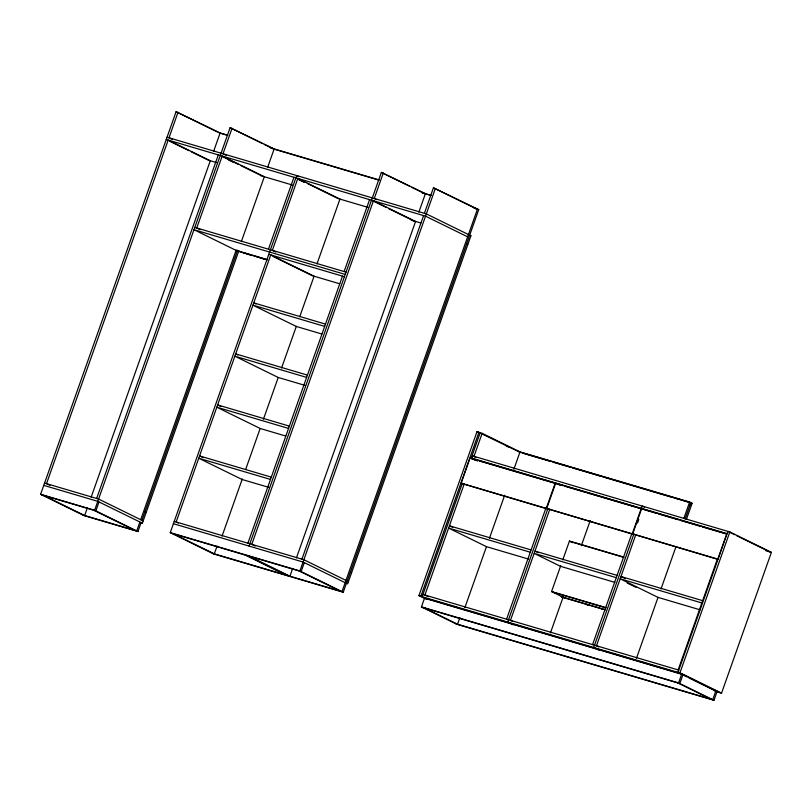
<?xml version="1.0" encoding="UTF-8"?>
<svg xmlns="http://www.w3.org/2000/svg" width="812" height="812" viewBox="0 0 812 812"><rect width="100%" height="100%" fill="white"/><g stroke="black" fill="none" stroke-linecap="round" stroke-linejoin="round"><path stroke-width="1.22" d="M141.126 522.613L137.969 531.535L83.951 515.569L40.6 494.295L176.082 111.711L220.133 132.955L213.566 151.499M178.021 112.289L168.997 137.796L172.408 139.471M87.422 507.723L84.661 515.539L43.777 495.482M91.167 497.157L210.288 160.756L168.175 140.09L46.517 483.647L49.938 485.322M96.648 498.477L218.306 154.909M137.969 531.535L94.618 510.271L230.1 127.687L274.162 148.921L267.584 167.475M99.013 501.948L95.857 510.88L41.838 494.904M232.049 128.266L223.016 153.762L226.426 155.437M139.897 522.004L136.731 530.936L82.712 514.96M140.709 519.71L236.18 250.106M141.938 520.319L237.601 250.177M241.347 241.58L264.316 176.722L222.204 156.066L196.727 227.989L200.148 229.664M139.958 522.512L142.364 523.222L238.84 250.786M268.467 249.193L293.944 177.27M424.402 213.312L433.435 187.805L478.725 209.648L343.243 592.232L213.597 553.896L170.246 532.631L296.695 175.554L298.968 176.671M217.068 546.06L214.307 553.865L173.423 533.809M316.974 263.93L339.944 199.082L297.831 178.417L272.355 250.35L275.775 252.024M222.052 536.103L242.311 478.877M245.691 469.336L260.043 428.807M263.423 419.266L278.191 377.539M281.571 367.998L296.35 326.282M299.729 316.741L314.082 276.202L270.731 254.938L176.163 521.984L178.386 523.07M247.904 543.198L342.471 276.151M344.095 271.553L369.572 199.63M249.04 546.06L381.356 172.408L425.417 193.642L418.85 212.196M383.305 172.976L374.271 198.483L376.545 199.6M292.696 568.42L289.935 576.226L249.061 556.169M296.441 557.844L415.571 221.443L373.459 200.777L251.791 544.344L255.212 546.019M301.922 559.163L423.59 215.606M343.243 592.232L299.892 570.958L435.374 188.374M304.297 562.645L301.13 571.567L171.484 533.24M167.049 137.218L426.341 213.881L470.93 235.754L347.637 583.909L303.059 562.036L173.413 523.699M425.691 598.88L418.951 595.582L477.03 431.578L520.543 452.548M426.604 598.952L420.9 596.15L478.978 432.157M547.501 509.002L461.125 483.231L470.067 457.978L726.77 533.87L717.828 559.123L632.69 533.951L641.632 508.698M462.322 483.272L422.138 596.759L679.268 672.783M477.578 461.023L471.884 458.232L472.696 455.938L729.836 531.962L771.4 552.353L721.543 693.143L717.169 691.854M464.261 483.85L424.889 595.034L428.228 596.678M473.944 456.517L482.155 433.334L480.207 432.755L471.173 458.262L474.533 459.907M713.971 700.289L456.831 624.266L421.438 606.899L424.605 597.967L681.735 673.99L678.578 682.922L713.971 700.289L717.128 691.357L713.494 690.281M459.917 617.536L457.542 624.235L424.625 608.076M464.87 607.64L486.459 546.659L448.6 528.084L530.277 552.231M489.423 538.295L504.668 495.249M513.854 469.295L520.015 451.908L482.155 433.334M506.566 619.191L545.948 507.997M633.502 534.428L546.263 508.393L555.205 483.15M547.887 508.576L507.703 622.053L513.285 624.793M549.836 509.144L510.464 620.338L512.687 621.434M564.32 597.815L551.561 591.562L560.716 565.72M562.797 559.844L569.445 541.056L623.789 557.123M550.434 632.934L563.558 595.876M581.341 545.654L590.233 520.553M592.567 644.616L631.939 533.423M717.849 559.366L632.264 533.829L641.206 508.576L642.871 509.307M641.51 508.383L642.322 506.089L644.566 507.185M637.562 522.948L638.78 519.507M633.888 534.002L593.704 647.489L599.286 650.229M635.837 534.57L596.455 645.763L598.688 646.859M683.887 518.289L689.642 502.06L518.066 451.33M685.125 518.898L690.87 502.669L519.304 451.939M636.435 658.359L658.024 597.388L620.165 578.814L701.842 602.961M660.988 589.015L675.807 547.176M686.363 519.487L692.108 503.267L689.642 502.06M678.142 669.91L717.514 558.727M719.594 692.575L678.03 672.174L727.887 531.383L734.637 534.692M721.543 693.143L679.979 672.752L729.836 531.962M682.973 674.599L679.817 683.531L422.676 607.508M218.195 132.376L227.888 135.239M270.294 147.784L379.346 180.02M421.753 192.556L431.446 195.428M473.853 207.963L477.486 209.039L342.004 591.623L212.358 553.297M219.423 132.985L226.7 135.127M272.741 148.748L378.159 179.909M422.991 193.165L430.258 195.316M475.091 208.572L478.725 209.648M166.237 139.512L425.529 216.175L467.641 236.84M468.504 235.044L470.93 235.754M216.753 162.664L208.349 160.177L191.277 151.803M260.419 175.575L292.381 185.024M368.009 207.385L337.995 198.514L307.261 183.431M411.227 220.164L420.829 222.995M194.789 227.411L346.044 272.132M345.232 274.426L193.977 229.705L237.317 250.979L267.331 259.85M268.792 254.359L344.42 276.719M236.089 250.37L267.3 259.596M339.741 283.794L312.133 275.633L273.238 256.541M325.49 324.1L253.75 302.886L255.973 303.982M324.678 326.394L252.938 305.18L296.289 326.454L321.816 334.006M307.423 375.114L235.693 353.9L237.916 354.996M306.611 377.407L234.871 356.194L278.222 377.468L304.977 385.375M522.958 453.258L550.749 461.48M553.165 462.19L570.075 467.194M572.49 467.905L600.281 476.126M602.697 476.837L671.565 497.198M673.98 497.908L692.108 503.267M471.884 458.232L727.075 533.677M471.305 458.587L477.385 460.384M479.821 461.104L556.443 483.749M562.899 485.667L555.641 483.272L546.699 508.525L632.264 533.829M565.304 486.378L584.589 492.072M587.005 492.793L642.434 509.175M644.089 509.662L656.248 513.265M658.684 513.986L678.142 519.731M680.578 520.451L700.035 526.206M702.461 526.927L725.573 533.758M765.838 550.709L771.4 552.353M289.366 426.117L217.626 404.914L220.955 406.548M288.554 428.421L216.814 407.208L260.155 428.472L285.692 436.024M461.125 483.231L546.263 508.393M570.684 541.665L623.809 557.367M531.089 549.937L449.412 525.79L452.751 527.435M617.09 575.363L534.976 551.094L538.275 552.708M702.664 600.667L620.977 576.52L625.433 578.702M616.278 577.657L534.164 553.388L560.503 566.309L614.846 582.377M271.299 477.131L199.559 455.928L202.898 457.562M270.487 479.425L198.747 458.222L242.098 479.486L268.843 487.393M486.459 546.659L528.5 559.092M658.024 597.388L700.066 609.812M551.561 591.562L605.904 607.62M552.799 592.161L605.925 607.873M604.747 609.528L561.143 596.637L562.381 597.246M563.589 597.602L605.376 609.954M585.574 604.341L588.791 605.295M422.95 594.465L678.873 670.133M44.579 483.079L98.597 499.045L143.176 520.918M174.225 521.405L303.871 559.742L348.45 581.615M418.951 595.582L420.9 596.15M678.03 672.174L679.979 672.752M43.757 485.373L97.785 501.339L142.364 523.222M425.833 598.576L681.755 674.244M713.474 690.038L715.9 690.748L712.733 699.68L455.593 623.657M714.722 690.89L718.366 691.966M40.6 494.295L94.618 510.271M170.246 532.631L299.892 570.958M421.438 606.899L678.578 682.922M433.435 187.805L475.548 208.461M381.356 172.408L409.806 186.364M412.09 187.481L423.468 193.063M230.1 127.687L261.971 143.318M264.245 144.434L272.213 148.352M466.535 244.077L467.763 244.686M372.647 200.767L386.309 207.466M388.583 208.582L413.623 220.864M176.082 111.711L217.058 131.818M298.156 178.965L304.987 182.314M298.491 179.503L304.185 182.294M222.529 156.604L238.464 164.42M240.738 165.536L261.231 175.595M228.558 159.934L233.105 162.167M169.647 141.186L189.003 150.687M263.362 258.673L264.6 259.282L255.841 256.45M250.532 254.877L251.761 255.486L243.011 252.664M690.058 504.962L691.296 505.561M736.88 535.798L769.451 551.774M477.03 431.578L480.399 433.232M506.241 445.91L508.485 447.006M556.748 483.566L560.097 485.211M472.696 455.938L476.055 457.582M569.445 541.056L572.775 542.69M627.25 583.046L636.029 587.35M601.601 608.838L602.829 609.447M684.435 675.696L686.708 676.812M688.972 677.929L713.951 690.18M677.868 682.953L710.784 699.102M350.378 572.084L351.616 572.683M299.181 570.988L340.066 591.045M247.112 555.601L287.986 575.657M245.163 555.022L286.047 575.079M145.104 511.387L146.333 511.996M93.908 510.301L134.792 530.358"/></g></svg>
